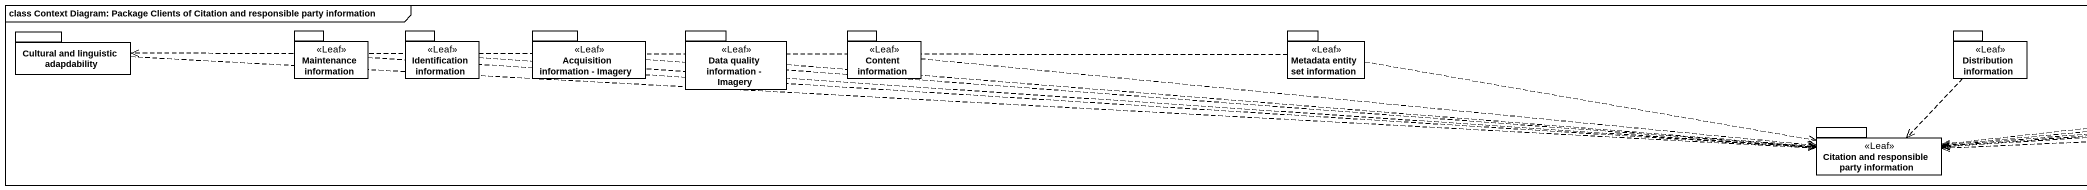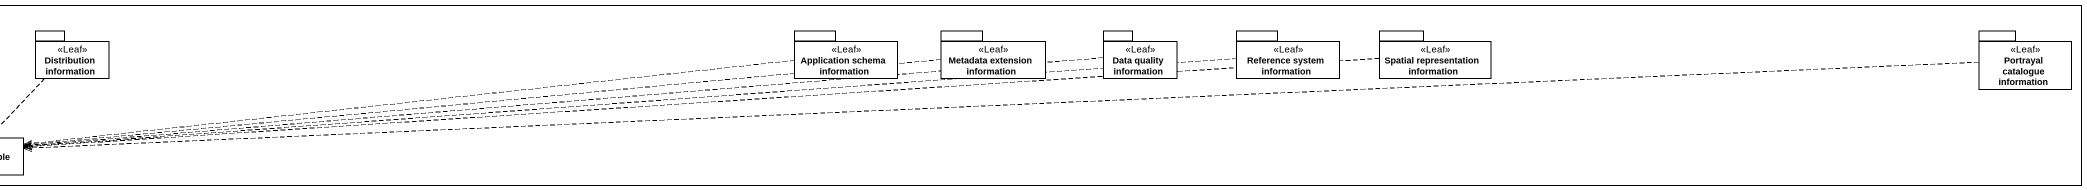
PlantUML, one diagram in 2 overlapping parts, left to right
@startuml
mainframe class Context Diagram: Package Clients of Citation and responsible party information
package "Cultural and linguistic adapdability" as Cultural_and_linguistic {
}
package "Maintenance information" as Maintenance_information <<Leaf>> {
}
package "Identification information" as Identification_information <<Leaf>> {
}
package "Acquisition information - Imagery" as Acquisition_information <<Leaf>> {
}
package "Data quality information - Imagery" as Data_quality_information <<Leaf>> {
}
package "Content information" as Content_information <<Leaf>> {
}
package "Metadata entity set information" as Metadata_entity_set <<Leaf>> {
}
package "Distribution information" as Distribution_information <<Leaf>> {
}
package "Application schema information" as Application_schema <<Leaf>> {
}
package "Metadata extension information" as Metadata_extension <<Leaf>> {
}
package "Data quality information" as Data_quality_information_2 <<Leaf>> {
}
package "Reference system information" as Reference_system_information <<Leaf>> {
}
package "Spatial representation information" as Spatial_representation <<Leaf>> {
}
package "Portrayal catalogue information" as Portrayal_catalogue <<Leaf>> {
}
package "Citation and responsible party information" as Citation_and_responsible <<Leaf>> {
}
Cultural_and_linguistic .right.> Citation_and_responsible
Maintenance_information .right.> Citation_and_responsible
Identification_information .right.> Citation_and_responsible
Acquisition_information .right.> Citation_and_responsible
Data_quality_information .right.> Citation_and_responsible
Content_information .right.> Citation_and_responsible
Metadata_entity_set .left.> Cultural_and_linguistic
Metadata_entity_set .right.> Citation_and_responsible
Distribution_information ..> Citation_and_responsible
Application_schema .left.> Citation_and_responsible
Metadata_extension .left.> Citation_and_responsible
Data_quality_information_2 .left.> Citation_and_responsible
Reference_system_information .left.> Citation_and_responsible
Spatial_representation .left.> Citation_and_responsible
Portrayal_catalogue .left.> Citation_and_responsible
@enduml
